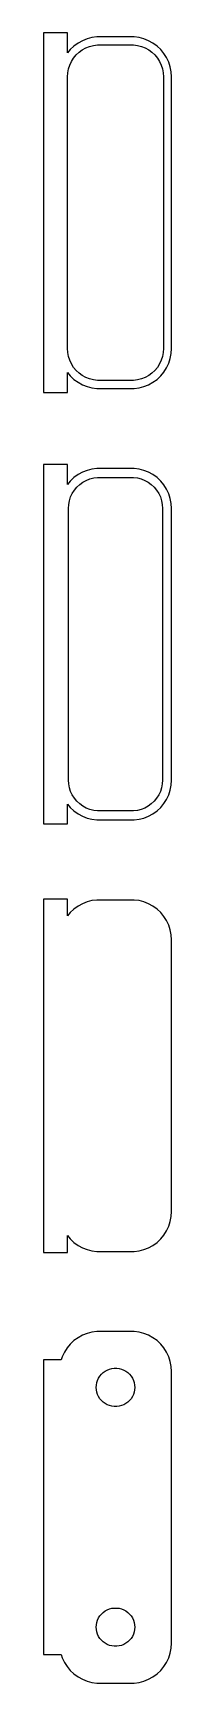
# Model space of a CAD drawing. Header units: metres. Extents: x -9 to 7, y 140 to 346.
import ezdxf

# ---------------------------------------------------------------- set-up
doc = ezdxf.new("R2010")
doc.units = ezdxf.units.M

msp = doc.modelspace()

# ---------------------------------------------------------------- linework, layer by layer
for p, q in [((-6, 346.49), (-9, 346.49)), ((-9, 346.49), (-9, 301.51)), ((-6, 343.993), (-6, 346.49)), ((-5.18712, 344.853), (-5.64484, 344.423)), ((-4.67912, 345.222), (-5.18712, 344.853)), ((-4.12889, 345.524), (-4.67912, 345.222)), ((-3.54507, 345.755), (-4.12889, 345.524)), ((-2.9369, 345.911), (-3.54507, 345.755)), ((-3.23605, 344.804), (-2.74951, 344.929)), ((-2.31395, 345.99), (-2.9369, 345.911)), ((-2.74951, 344.929), (-2.25116, 344.992)), ((2.31395, 345.99), (-2.31395, 345.99)), ((-2.25116, 344.992), (2.25116, 344.992)), ((2.25116, 344.992), (2.74951, 344.929)), ((2.9369, 345.911), (2.31395, 345.99)), ((2.74951, 344.929), (3.23605, 344.804)), ((3.54507, 345.755), (2.9369, 345.911)), ((4.12889, 345.524), (3.54507, 345.755)), ((4.67912, 345.222), (4.12889, 345.524)), ((5.18712, 344.853), (4.67912, 345.222)), ((5.64484, 344.423), (5.18712, 344.853)), ((-5.64484, 344.423), (-6, 343.993)), ((-5.7191, 342.472), (-5.50522, 342.927)), ((-5.50522, 342.927), (-5.23605, 343.351)), ((-5.23605, 343.351), (-4.91586, 343.738)), ((-4.91586, 343.738), (-4.54968, 344.082)), ((-4.54968, 344.082), (-4.1433, 344.377)), ((-4.1433, 344.377), (-3.70311, 344.619)), ((-3.70311, 344.619), (-3.23605, 344.804)), ((3.23605, 344.804), (3.70311, 344.619)), ((3.70311, 344.619), (4.1433, 344.377)), ((4.1433, 344.377), (4.54968, 344.082)), ((4.54968, 344.082), (4.91586, 343.738)), ((4.91586, 343.738), (5.23605, 343.351)), ((5.23605, 343.351), (5.50522, 342.927)), ((5.50522, 342.927), (5.7191, 342.472)), ((6.04507, 343.939), (5.64484, 344.423)), ((6.38153, 343.409), (6.04507, 343.939)), ((6.64888, 342.841), (6.38153, 343.409)), ((6.84291, 342.243), (6.64888, 342.841)), ((-6, 341), (-5.96844, 341.501)), ((-6, 307), (-6, 341)), ((-5.96844, 341.501), (-5.87433, 341.995)), ((-5.87433, 341.995), (-5.7191, 342.472)), ((5.7191, 342.472), (5.87433, 341.995)), ((5.87433, 341.995), (5.96844, 341.501)), ((5.96844, 341.501), (6, 341)), ((6, 341), (6, 307)), ((6.96057, 341.627), (6.84291, 342.243)), ((7, 341), (6.96057, 341.627)), ((7, 307), (7, 341)), ((-5.96844, 306.499), (-6, 307)), ((-5.87433, 306.005), (-5.96844, 306.499)), ((-5.7191, 305.528), (-5.87433, 306.005)), ((5.87433, 306.005), (5.7191, 305.528)), ((5.96844, 306.499), (5.87433, 306.005)), ((6, 307), (5.96844, 306.499)), ((6.64888, 305.159), (6.84291, 305.757)), ((6.84291, 305.757), (6.96057, 306.373)), ((6.96057, 306.373), (7, 307)), ((-6, 304.007), (-5.64484, 303.577)), ((-6, 301.51), (-6, 304.007)), ((-5.50522, 305.073), (-5.7191, 305.528)), ((-5.64484, 303.577), (-5.18712, 303.147)), ((-5.23605, 304.649), (-5.50522, 305.073)), ((-4.91586, 304.262), (-5.23605, 304.649)), ((-4.54968, 303.918), (-4.91586, 304.262)), ((-4.1433, 303.623), (-4.54968, 303.918)), ((-3.70311, 303.381), (-4.1433, 303.623)), ((4.1433, 303.623), (3.70311, 303.381)), ((4.54968, 303.918), (4.1433, 303.623)), ((4.91586, 304.262), (4.54968, 303.918)), ((5.23605, 304.649), (4.91586, 304.262)), ((5.18712, 303.147), (5.64484, 303.577)), ((5.50522, 305.073), (5.23605, 304.649)), ((5.7191, 305.528), (5.50522, 305.073)), ((5.64484, 303.577), (6.04507, 304.061)), ((6.04507, 304.061), (6.38153, 304.591)), ((6.38153, 304.591), (6.64888, 305.159)), ((-9, 301.51), (-6, 301.51)), ((-5.18712, 303.147), (-4.67912, 302.778)), ((-4.67912, 302.778), (-4.12889, 302.476)), ((-4.12889, 302.476), (-3.54507, 302.245)), ((-3.23605, 303.196), (-3.70311, 303.381)), ((-3.54507, 302.245), (-2.9369, 302.089)), ((-2.74951, 303.071), (-3.23605, 303.196)), ((-2.9369, 302.089), (-2.31395, 302.01)), ((-2.25116, 303.008), (-2.74951, 303.071)), ((-2.31395, 302.01), (2.31395, 302.01)), ((2.25116, 303.008), (-2.25116, 303.008)), ((2.74951, 303.071), (2.25116, 303.008)), ((2.31395, 302.01), (2.9369, 302.089)), ((3.23605, 303.196), (2.74951, 303.071)), ((2.9369, 302.089), (3.54507, 302.245)), ((3.70311, 303.381), (3.23605, 303.196)), ((3.54507, 302.245), (4.12889, 302.476)), ((4.12889, 302.476), (4.67912, 302.778)), ((4.67912, 302.778), (5.18712, 303.147)), ((-6, 292.49), (-9, 292.49)), ((-9, 292.49), (-9, 247.51)), ((-6, 289.993), (-6, 292.49)), ((-4.67912, 291.222), (-5.18712, 290.853)), ((-4.12889, 291.524), (-4.67912, 291.222)), ((-3.54507, 291.755), (-4.12889, 291.524)), ((-2.9369, 291.911), (-3.54507, 291.755)), ((-2.31395, 291.99), (-2.9369, 291.911)), ((2.31395, 291.99), (-2.31395, 291.99)), ((2.9369, 291.911), (2.31395, 291.99)), ((3.54507, 291.755), (2.9369, 291.911)), ((4.12889, 291.524), (3.54507, 291.755)), ((4.67912, 291.222), (4.12889, 291.524)), ((5.18712, 290.853), (4.67912, 291.222)), ((-5.64484, 290.423), (-6, 289.993)), ((-5.18712, 290.853), (-5.64484, 290.423)), ((-5.3936, 288.866), (-5.13301, 289.276)), ((-5.13301, 289.276), (-4.82301, 289.651)), ((-4.82301, 289.651), (-4.46851, 289.984)), ((-4.46851, 289.984), (-4.07506, 290.27)), ((-4.07506, 290.27), (-3.64888, 290.504)), ((-3.64888, 290.504), (-3.1967, 290.683)), ((-3.1967, 290.683), (-2.72565, 290.804)), ((-2.72565, 290.804), (-2.24316, 290.865)), ((-2.24316, 290.865), (2.24316, 290.865)), ((2.24316, 290.865), (2.72565, 290.804)), ((2.72565, 290.804), (3.1967, 290.683)), ((3.1967, 290.683), (3.64888, 290.504)), ((3.64888, 290.504), (4.07506, 290.27)), ((4.07506, 290.27), (4.46851, 289.984)), ((4.46851, 289.984), (4.82301, 289.651)), ((4.82301, 289.651), (5.13301, 289.276)), ((5.13301, 289.276), (5.3936, 288.866)), ((5.64484, 290.423), (5.18712, 290.853)), ((6.04507, 289.939), (5.64484, 290.423)), ((6.38153, 289.409), (6.04507, 289.939)), ((6.64888, 288.841), (6.38153, 289.409)), ((-5.87262, 287), (-5.84209, 287.485)), ((-5.84209, 287.485), (-5.75096, 287.963)), ((-5.75096, 287.963), (-5.60068, 288.426)), ((-5.60068, 288.426), (-5.3936, 288.866)), ((5.3936, 288.866), (5.60068, 288.426)), ((5.60068, 288.426), (5.75096, 287.963)), ((5.75096, 287.963), (5.84209, 287.485)), ((5.84209, 287.485), (5.87262, 287)), ((6.84291, 288.243), (6.64888, 288.841)), ((6.96057, 287.627), (6.84291, 288.243)), ((7, 287), (6.96057, 287.627)), ((-5.87262, 253), (-5.87262, 287)), ((5.87262, 287), (5.87262, 253)), ((7, 253), (7, 287)), ((-5.84209, 252.515), (-5.87262, 253)), ((-5.75096, 252.037), (-5.84209, 252.515)), ((-5.60068, 251.574), (-5.75096, 252.037)), ((5.75096, 252.037), (5.60068, 251.574)), ((5.84209, 252.515), (5.75096, 252.037)), ((5.87262, 253), (5.84209, 252.515)), ((6.84291, 251.757), (6.96057, 252.373)), ((6.96057, 252.373), (7, 253)), ((-6, 250.007), (-5.64484, 249.577)), ((-6, 247.51), (-6, 250.007)), ((-5.3936, 251.134), (-5.60068, 251.574)), ((-5.13301, 250.724), (-5.3936, 251.134)), ((-4.82301, 250.349), (-5.13301, 250.724)), ((-4.46851, 250.016), (-4.82301, 250.349)), ((-4.07506, 249.73), (-4.46851, 250.016)), ((4.46851, 250.016), (4.07506, 249.73)), ((4.82301, 250.349), (4.46851, 250.016)), ((5.13301, 250.724), (4.82301, 250.349)), ((5.3936, 251.134), (5.13301, 250.724)), ((5.60068, 251.574), (5.3936, 251.134)), ((5.64484, 249.577), (6.04507, 250.061)), ((6.04507, 250.061), (6.38153, 250.591)), ((6.38153, 250.591), (6.64888, 251.159)), ((6.64888, 251.159), (6.84291, 251.757)), ((-5.64484, 249.577), (-5.18712, 249.147)), ((-5.18712, 249.147), (-4.67912, 248.778)), ((-4.67912, 248.778), (-4.12889, 248.476)), ((-4.12889, 248.476), (-3.54507, 248.245)), ((-3.64888, 249.496), (-4.07506, 249.73)), ((-3.1967, 249.317), (-3.64888, 249.496)), ((-3.54507, 248.245), (-2.9369, 248.089)), ((-2.72565, 249.196), (-3.1967, 249.317)), ((-2.9369, 248.089), (-2.31395, 248.01)), ((-2.24316, 249.135), (-2.72565, 249.196)), ((-2.31395, 248.01), (2.31395, 248.01)), ((2.24316, 249.135), (-2.24316, 249.135)), ((2.72565, 249.196), (2.24316, 249.135)), ((2.31395, 248.01), (2.9369, 248.089)), ((3.1967, 249.317), (2.72565, 249.196)), ((2.9369, 248.089), (3.54507, 248.245)), ((3.64888, 249.496), (3.1967, 249.317)), ((3.54507, 248.245), (4.12889, 248.476)), ((4.07506, 249.73), (3.64888, 249.496)), ((4.12889, 248.476), (4.67912, 248.778)), ((4.67912, 248.778), (5.18712, 249.147)), ((5.18712, 249.147), (5.64484, 249.577)), ((-9, 247.51), (-6, 247.51)), ((-6, 238.115), (-9, 238.115)), ((-9, 238.115), (-9, 193.885)), ((-6, 235.993), (-6, 238.115)), ((-4.12889, 237.524), (-4.67912, 237.222)), ((-3.54507, 237.755), (-4.12889, 237.524)), ((-2.9369, 237.911), (-3.54507, 237.755)), ((-2.31395, 237.99), (-2.9369, 237.911)), ((2.31395, 237.99), (-2.31395, 237.99)), ((2.9369, 237.911), (2.31395, 237.99)), ((3.54507, 237.755), (2.9369, 237.911)), ((4.12889, 237.524), (3.54507, 237.755)), ((4.67912, 237.222), (4.12889, 237.524)), ((-5.64484, 236.423), (-6, 235.993)), ((-5.18712, 236.853), (-5.64484, 236.423)), ((-4.67912, 237.222), (-5.18712, 236.853)), ((5.18712, 236.853), (4.67912, 237.222)), ((5.64484, 236.423), (5.18712, 236.853)), ((6.04507, 235.939), (5.64484, 236.423)), ((6.38153, 235.409), (6.04507, 235.939)), ((6.64888, 234.841), (6.38153, 235.409)), ((6.84291, 234.243), (6.64888, 234.841)), ((6.96057, 233.627), (6.84291, 234.243)), ((7, 233), (6.96057, 233.627)), ((7, 199), (7, 233)), ((6.84291, 197.757), (6.96057, 198.373)), ((6.96057, 198.373), (7, 199)), ((6.04507, 196.061), (6.38153, 196.591)), ((6.38153, 196.591), (6.64888, 197.159)), ((6.64888, 197.159), (6.84291, 197.757)), ((-6, 196.007), (-5.64484, 195.577)), ((-6, 193.885), (-6, 196.007)), ((-5.64484, 195.577), (-5.18712, 195.147)), ((-5.18712, 195.147), (-4.67912, 194.778)), ((-4.67912, 194.778), (-4.12889, 194.476)), ((-4.12889, 194.476), (-3.54507, 194.245)), ((-3.54507, 194.245), (-2.9369, 194.089)), ((2.9369, 194.089), (3.54507, 194.245)), ((3.54507, 194.245), (4.12889, 194.476)), ((4.12889, 194.476), (4.67912, 194.778)), ((4.67912, 194.778), (5.18712, 195.147)), ((5.18712, 195.147), (5.64484, 195.577)), ((5.64484, 195.577), (6.04507, 196.061)), ((-9, 193.885), (-6, 193.885)), ((-2.9369, 194.089), (-2.31395, 194.01)), ((-2.31395, 194.01), (2.31395, 194.01)), ((2.31395, 194.01), (2.9369, 194.089)), ((-2.9369, 183.911), (-3.54507, 183.755)), ((-2.31395, 183.99), (-2.9369, 183.911)), ((2.31395, 183.99), (-2.31395, 183.99)), ((2.9369, 183.911), (2.31395, 183.99)), ((3.54507, 183.755), (2.9369, 183.911)), ((-6.04507, 181.939), (-6.38153, 181.409)), ((-5.64484, 182.423), (-6.04507, 181.939)), ((-5.18712, 182.853), (-5.64484, 182.423)), ((-4.67912, 183.222), (-5.18712, 182.853)), ((-4.12889, 183.524), (-4.67912, 183.222)), ((-3.54507, 183.755), (-4.12889, 183.524)), ((4.12889, 183.524), (3.54507, 183.755)), ((4.67912, 183.222), (4.12889, 183.524)), ((5.18712, 182.853), (4.67912, 183.222)), ((5.64484, 182.423), (5.18712, 182.853)), ((6.04507, 181.939), (5.64484, 182.423)), ((6.38153, 181.409), (6.04507, 181.939)), ((-6.77768, 180.444), (-9, 180.444)), ((-9, 180.444), (-9, 143.556)), ((-6.64888, 180.841), (-6.77768, 180.444)), ((-6.38153, 181.409), (-6.64888, 180.841)), ((6.64888, 180.841), (6.38153, 181.409)), ((6.84291, 180.243), (6.64888, 180.841)), ((6.96057, 179.627), (6.84291, 180.243)), ((-2.38107, 177.301), (-2.32458, 177.597)), ((-2.32458, 177.597), (-2.23146, 177.883)), ((-2.23146, 177.883), (-2.10313, 178.156)), ((-2.10313, 178.156), (-1.94164, 178.411)), ((-1.94164, 178.411), (-1.74951, 178.643)), ((-1.74951, 178.643), (-1.52982, 178.849)), ((-1.52982, 178.849), (-1.28598, 179.026)), ((-1.28598, 179.026), (-1.02187, 179.172)), ((-1.02187, 179.172), (-0.741638, 179.283)), ((-0.741638, 179.283), (-0.449707, 179.357)), ((-0.449707, 179.357), (-0.150696, 179.395)), ((-0.150696, 179.395), (0.150696, 179.395)), ((0.150696, 179.395), (0.449707, 179.357)), ((0.449707, 179.357), (0.741638, 179.283)), ((0.741638, 179.283), (1.02187, 179.172)), ((1.02187, 179.172), (1.28598, 179.026)), ((1.28598, 179.026), (1.52982, 178.849)), ((1.52982, 178.849), (1.74951, 178.643)), ((1.74951, 178.643), (1.94164, 178.411)), ((1.94164, 178.411), (2.10313, 178.156)), ((2.10313, 178.156), (2.23146, 177.883)), ((2.23146, 177.883), (2.32458, 177.597)), ((2.32458, 177.597), (2.38107, 177.301)), ((7, 179), (6.96057, 179.627)), ((7, 145), (7, 179)), ((-2.39999, 177), (-2.38107, 177.301)), ((-2.38107, 176.699), (-2.39999, 177)), ((-2.32458, 176.403), (-2.38107, 176.699)), ((-2.23146, 176.117), (-2.32458, 176.403)), ((-2.10313, 175.844), (-2.23146, 176.117)), ((-1.94164, 175.589), (-2.10313, 175.844)), ((-1.74951, 175.357), (-1.94164, 175.589)), ((1.94164, 175.589), (1.74951, 175.357)), ((2.10313, 175.844), (1.94164, 175.589)), ((2.23146, 176.117), (2.10313, 175.844)), ((2.32458, 176.403), (2.23146, 176.117)), ((2.38107, 176.699), (2.32458, 176.403)), ((2.38107, 177.301), (2.39999, 177)), ((2.39999, 177), (2.38107, 176.699)), ((-1.52982, 175.151), (-1.74951, 175.357)), ((-1.28598, 174.974), (-1.52982, 175.151)), ((-1.02187, 174.828), (-1.28598, 174.974)), ((-0.741638, 174.717), (-1.02187, 174.828)), ((-0.449707, 174.643), (-0.741638, 174.717)), ((-0.150696, 174.605), (-0.449707, 174.643)), ((0.150696, 174.605), (-0.150696, 174.605)), ((0.449707, 174.643), (0.150696, 174.605)), ((0.741638, 174.717), (0.449707, 174.643)), ((1.02187, 174.828), (0.741638, 174.717)), ((1.28598, 174.974), (1.02187, 174.828)), ((1.52982, 175.151), (1.28598, 174.974)), ((1.74951, 175.357), (1.52982, 175.151)), ((-1.74951, 148.643), (-1.52982, 148.849)), ((-1.52982, 148.849), (-1.28598, 149.026)), ((-1.28598, 149.026), (-1.02187, 149.172)), ((-1.02187, 149.172), (-0.741638, 149.283)), ((-0.741638, 149.283), (-0.449707, 149.357)), ((-0.449707, 149.357), (-0.150696, 149.395)), ((-0.150696, 149.395), (0.150696, 149.395)), ((0.150696, 149.395), (0.449707, 149.357)), ((0.449707, 149.357), (0.741638, 149.283)), ((0.741638, 149.283), (1.02187, 149.172)), ((1.02187, 149.172), (1.28598, 149.026)), ((1.28598, 149.026), (1.52982, 148.849)), ((1.52982, 148.849), (1.74951, 148.643)), ((-2.39999, 147), (-2.38107, 147.301)), ((-2.38107, 146.699), (-2.39999, 147)), ((-2.38107, 147.301), (-2.32458, 147.597)), ((-2.32458, 146.403), (-2.38107, 146.699)), ((-2.32458, 147.597), (-2.23146, 147.883)), ((-2.23146, 147.883), (-2.10313, 148.156)), ((-2.10313, 148.156), (-1.94164, 148.411)), ((-1.94164, 148.411), (-1.74951, 148.643)), ((1.74951, 148.643), (1.94164, 148.411)), ((1.94164, 148.411), (2.10313, 148.156)), ((2.10313, 148.156), (2.23146, 147.883)), ((2.23146, 147.883), (2.32458, 147.597)), ((2.32458, 147.597), (2.38107, 147.301)), ((2.38107, 146.699), (2.32458, 146.403)), ((2.38107, 147.301), (2.39999, 147)), ((2.39999, 147), (2.38107, 146.699)), ((-2.23146, 146.117), (-2.32458, 146.403)), ((-2.10313, 145.844), (-2.23146, 146.117)), ((-1.94164, 145.589), (-2.10313, 145.844)), ((-1.74951, 145.357), (-1.94164, 145.589)), ((-1.52982, 145.151), (-1.74951, 145.357)), ((-1.28598, 144.974), (-1.52982, 145.151)), ((-1.02187, 144.828), (-1.28598, 144.974)), ((-0.741638, 144.717), (-1.02187, 144.828)), ((-0.449707, 144.643), (-0.741638, 144.717)), ((-0.150696, 144.605), (-0.449707, 144.643)), ((0.150696, 144.605), (-0.150696, 144.605)), ((0.449707, 144.643), (0.150696, 144.605)), ((0.741638, 144.717), (0.449707, 144.643)), ((1.02187, 144.828), (0.741638, 144.717)), ((1.28598, 144.974), (1.02187, 144.828)), ((1.52982, 145.151), (1.28598, 144.974)), ((1.74951, 145.357), (1.52982, 145.151)), ((1.94164, 145.589), (1.74951, 145.357)), ((2.10313, 145.844), (1.94164, 145.589)), ((2.23146, 146.117), (2.10313, 145.844)), ((2.32458, 146.403), (2.23146, 146.117)), ((6.96057, 144.373), (7, 145)), ((-9, 143.556), (-6.77768, 143.556)), ((-6.77768, 143.556), (-6.64888, 143.159)), ((-6.64888, 143.159), (-6.38153, 142.591)), ((-6.38153, 142.591), (-6.04507, 142.061)), ((6.04507, 142.061), (6.38153, 142.591)), ((6.38153, 142.591), (6.64888, 143.159)), ((6.64888, 143.159), (6.84291, 143.757)), ((6.84291, 143.757), (6.96057, 144.373)), ((-6.04507, 142.061), (-5.64484, 141.577)), ((-5.64484, 141.577), (-5.18712, 141.147)), ((-5.18712, 141.147), (-4.67912, 140.778)), ((-4.67912, 140.778), (-4.12889, 140.476)), ((-4.12889, 140.476), (-3.54507, 140.245)), ((3.54507, 140.245), (4.12889, 140.476)), ((4.12889, 140.476), (4.67912, 140.778)), ((4.67912, 140.778), (5.18712, 141.147)), ((5.18712, 141.147), (5.64484, 141.577)), ((5.64484, 141.577), (6.04507, 142.061)), ((-3.54507, 140.245), (-2.9369, 140.089)), ((-2.9369, 140.089), (-2.31395, 140.01)), ((-2.31395, 140.01), (2.31395, 140.01)), ((2.31395, 140.01), (2.9369, 140.089)), ((2.9369, 140.089), (3.54507, 140.245))]:
    msp.add_line(p, q)

doc.saveas('drawing.dxf')
